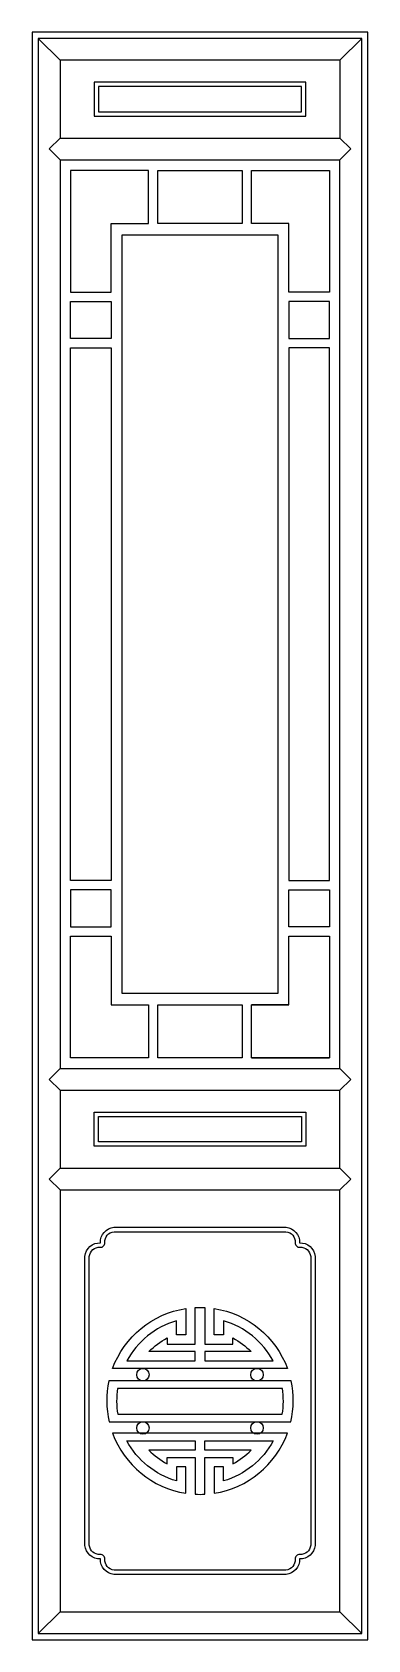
# Model space of a CAD drawing. Header units: metres. Extents: x -1125 to -585, y 0 to 2580.
import ezdxf

# ---------------------------------------------------------------- set-up
doc = ezdxf.new("R2010")
doc.units = ezdxf.units.M
for name, color, linetype in [('3', 3, 'Continuous'), ('4', 4, 'Continuous'), ('7', 7, 'Continuous')]:
    doc.layers.add(name, color=color, linetype=linetype)

msp = doc.modelspace()

# ---------------------------------------------------------------- linework, layer by layer
at = {"layer": '3'}
for p, q in [((-1115.3, 2570), (-1080.3, 2535)), ((-630.3, 2535), (-595.3, 2570)), ((-1080.3, 2410), (-1097.8, 2392.5)), ((-630.3, 2410), (-612.8, 2392.5)), ((-1097.8, 2392.5), (-1080.3, 2375)), ((-630.3, 2375), (-612.8, 2392.5)), ((-938.3, 2273), (-938.3, 2358)), ((-923.3, 2273), (-923.3, 2358)), ((-787.3, 2358), (-787.3, 2273)), ((-772.3, 2273), (-772.3, 2358)), ((-998.3, 2163), (-998.3, 2273)), ((-998.3, 2273), (-938.3, 2273)), ((-787.3, 2273), (-923.3, 2273)), ((-712.3, 2273), (-772.3, 2273)), ((-712.3, 2163), (-712.3, 2273)), ((-1063.3, 2163), (-998.3, 2163)), ((-1063.3, 2148), (-998.3, 2148)), ((-998.3, 2148), (-998.3, 2088.27)), ((-647.3, 2163), (-712.3, 2163)), ((-647.3, 2148), (-712.3, 2148)), ((-712.3, 2148), (-712.3, 2088.27)), ((-998.3, 2088.27), (-1063.3, 2088.27)), ((-1063.3, 2073.27), (-998.3, 2073.27)), ((-998.3, 2088.27), (-998.3, 2088.27)), ((-998.3, 2073.27), (-998.3, 1218.73)), ((-712.3, 2088.27), (-647.3, 2088.27)), ((-712.3, 2073.27), (-712.3, 1218.73)), ((-647.3, 2073.27), (-712.3, 2073.27)), ((-998.3, 1218.73), (-1063.3, 1218.73)), ((-712.3, 1218.73), (-647.3, 1218.73)), ((-998.3, 1203.73), (-1063.3, 1203.73)), ((-998.3, 1203.73), (-998.3, 1203.73)), ((-998.3, 1144), (-998.3, 1203.73)), ((-712.3, 1144), (-712.3, 1203.73)), ((-712.3, 1203.73), (-647.3, 1203.73)), ((-1063.3, 1144), (-998.3, 1144)), ((-647.3, 1144), (-712.3, 1144)), ((-1063.3, 1129), (-998.3, 1129)), ((-998.3, 1129), (-998.3, 1019)), ((-712.3, 1019), (-712.3, 1129)), ((-712.3, 1129), (-647.3, 1129)), ((-998.3, 1019), (-938.3, 1019)), ((-938.3, 1019), (-938.3, 934)), ((-923.3, 934), (-923.3, 1019)), ((-923.3, 1019), (-787.3, 1019)), ((-787.3, 1019), (-787.3, 934)), ((-772.3, 934), (-772.3, 1019)), ((-712.3, 1019), (-772.3, 1019)), ((-772.3, 1019), (-712.3, 1019)), ((-1097.8, 899.5), (-1080.3, 917)), ((-630.3, 917), (-612.8, 899.5)), ((-1080.3, 882), (-1097.8, 899.5)), ((-630.3, 882), (-612.8, 899.5)), ((-1097.8, 739.5), (-1080.3, 757)), ((-630.3, 757), (-612.8, 739.5)), ((-1080.3, 722), (-1097.8, 739.5)), ((-630.3, 722), (-612.8, 739.5)), ((-1115.3, 10), (-1080.3, 45)), ((-630.3, 45), (-595.3, 10))]:
    msp.add_line(p, q, dxfattribs=at)
for points in [[(-1115.3, 10), (-595.3, 10), (-595.3, 2570), (-1115.3, 2570)], [(-1025.3, 2445), (-685.3, 2445), (-685.3, 2500), (-1025.3, 2500)], [(-1018.3, 2452), (-692.3, 2452), (-692.3, 2493), (-1018.3, 2493)], [(-980.3, 2255), (-730.3, 2255), (-730.3, 1037), (-980.3, 1037)], [(-1025.3, 847), (-685.3, 847), (-685.3, 792), (-1025.3, 792)], [(-1018.3, 840), (-692.3, 840), (-692.3, 799), (-1018.3, 799)]]:
    msp.add_lwpolyline(points, close=True, dxfattribs=at)
for points in [[(-993.72, 662), (-716.89, 662, -0.41), (-695.3, 637, -0.41), (-670.3, 615.41), (-670.3, 151.59, -0.41), (-695.3, 130, -0.41), (-716.89, 105), (-993.72, 105, -0.41), (-1015.3, 130, -0.41), (-1040.3, 151.59), (-1040.3, 615.41, -0.41), (-1015.3, 637, -0.41)], [(-993.44, 655), (-717.17, 655, -0.41), (-702.28, 637.51, 0.46), (-694.79, 630.02, -0.41), (-677.3, 615.13), (-677.3, 151.87, -0.41), (-694.79, 136.98, 0.46), (-702.28, 129.49, -0.41), (-717.17, 112), (-993.44, 112, -0.41), (-1008.32, 129.49, 0.46), (-1015.81, 136.98, -0.41), (-1033.3, 151.87), (-1033.3, 615.13, -0.41), (-1015.81, 630.02, 0.46), (-1008.32, 637.51, -0.41)], [(-863.3, 533.29, -0.03), (-847.3, 533.29), (-847.3, 474.5), (-802.3, 474.5), (-802.3, 484.43, -0.08), (-773.11, 462.5), (-847.3, 462.5), (-847.3, 447.5), (-737.57, 447.5, 0.2), (-817.3, 512), (-817.3, 489.5), (-832.3, 489.5), (-832.3, 531.73, -0.27), (-714.6, 435.5), (-996, 435.5, -0.27), (-878.3, 531.73), (-878.3, 489.5), (-893.3, 489.5), (-893.3, 512, 0.2), (-973.03, 447.5), (-863.3, 447.5), (-863.3, 462.5), (-937.49, 462.5, -0.08), (-908.3, 484.43), (-908.3, 474.5), (-863.3, 474.5)], [(-1001.52, 350.02), (-709.09, 350.02, 0.11), (-708.76, 415.5), (-1001.85, 415.5, 0.11)], [(-987.57, 362.02), (-723.04, 362.02, 0.08), (-722.8, 403.5), (-987.8, 403.5, 0.08)], [(-863.3, 233.71, 0.03), (-847.3, 233.71), (-847.3, 292.5), (-802.3, 292.5), (-802.3, 282.57, 0.08), (-773.11, 304.5), (-847.3, 304.5), (-847.3, 319.5), (-737.57, 319.5, -0.2), (-817.3, 255), (-817.3, 277.5), (-832.3, 277.5), (-832.3, 235.27, 0.27), (-714.6, 331.5), (-996, 331.5, 0.27), (-878.3, 235.27), (-878.3, 277.5), (-893.3, 277.5), (-893.3, 255, -0.2), (-973.03, 319.5), (-863.3, 319.5), (-863.3, 304.5), (-937.49, 304.5, 0.08), (-908.3, 282.57), (-908.3, 292.5), (-863.3, 292.5)]]:
    msp.add_lwpolyline(points, format="xyb", close=True, dxfattribs=at)
for centre in [(-947.06, 425.5), (-763.55, 425.5), (-947.06, 340.02), (-763.55, 340.02)]:
    msp.add_circle(centre, 10, dxfattribs=at)
at = {"layer": '4'}
msp.add_lwpolyline([(-1125.3, 0), (-585.3, 0), (-585.3, 2580), (-1125.3, 2580)], close=True, dxfattribs=at)
at = {"layer": '7'}
for p, q in [((-630.3, 2535), (-1080.3, 2535)), ((-1080.3, 2535), (-1080.3, 2410)), ((-630.3, 2535), (-630.3, 2410)), ((-1080.3, 2410), (-630.3, 2410)), ((-1080.3, 2375), (-1080.3, 917)), ((-1080.3, 2375), (-630.3, 2375)), ((-630.3, 917), (-630.3, 2375)), ((-1063.3, 2358), (-1063.3, 2163)), ((-938.3, 2358), (-1063.3, 2358)), ((-923.3, 2358), (-787.3, 2358)), ((-772.3, 2358), (-647.3, 2358)), ((-647.3, 2358), (-647.3, 2163)), ((-1063.3, 2088.27), (-1063.3, 2148)), ((-647.3, 2088.27), (-647.3, 2148)), ((-1063.3, 1218.73), (-1063.3, 2073.27)), ((-647.3, 1218.73), (-647.3, 2073.27)), ((-1063.3, 1203.73), (-1063.3, 1144)), ((-647.3, 1203.73), (-647.3, 1144)), ((-1063.3, 934), (-1063.3, 1129)), ((-647.3, 1129), (-647.3, 934)), ((-938.3, 934), (-1063.3, 934)), ((-1063.3, 934), (-1063.3, 934)), ((-787.3, 934), (-923.3, 934)), ((-647.3, 934), (-772.3, 934)), ((-772.3, 934), (-647.3, 934)), ((-1080.3, 917), (-630.3, 917)), ((-1080.3, 882), (-630.3, 882)), ((-1080.3, 882), (-1080.3, 757)), ((-630.3, 757), (-630.3, 882)), ((-1080.3, 757), (-630.3, 757)), ((-1080.3, 722), (-1080.3, 45)), ((-1080.3, 722), (-630.3, 722)), ((-630.3, 45), (-630.3, 722)), ((-1080.3, 45), (-630.3, 45))]:
    msp.add_line(p, q, dxfattribs=at)

doc.saveas('drawing.dxf')
